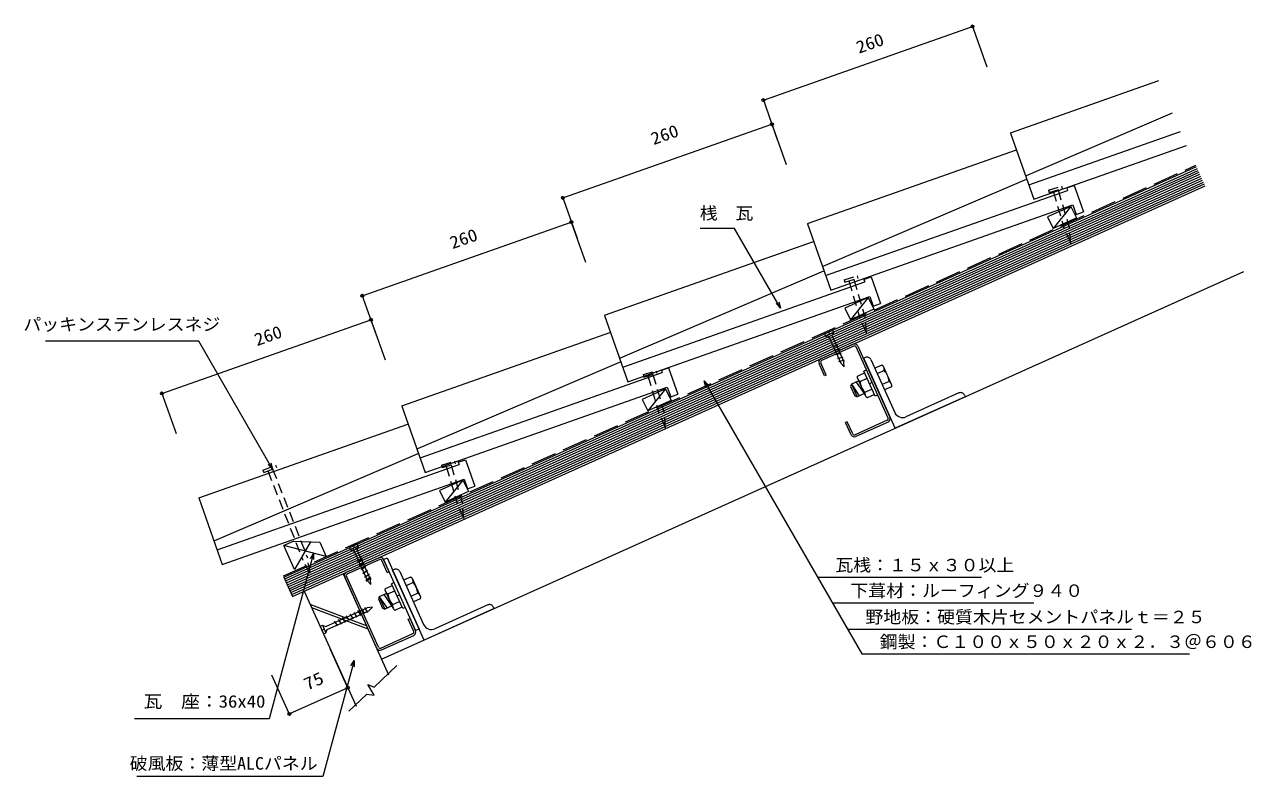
# Model space of a CAD drawing. Units: millimetres, scale not verified. Extents: x -727 to 712, y -441 to 441.
import ezdxf
from ezdxf.enums import TextEntityAlignment as Align

# ---------------------------------------------------------------- set-up
doc = ezdxf.new("R2010")
doc.units = ezdxf.units.MM
doc.header["$LTSCALE"] = 10
doc.linetypes.add('DASHED1', pattern=[1.8, 1.2, -0.6])
doc.linetypes.add('DASHED3', pattern=[4, 3, -1])
for name, color, linetype, lineweight in [('0-0_1', 3, 'Continuous', 18), ('0-1_2', 3, 'Continuous', 18), ('0-2_3', 3, 'Continuous', 18), ('0-3_4', 3, 'Continuous', 18), ('0-4_6', 3, 'Continuous', 18)]:
    doc.layers.add(name, color=color, linetype=linetype, lineweight=lineweight)
doc.styles.add('ＭＳ ゴシック', font='')
doc.styles.get('ＭＳ ゴシック').set_extended_font_data('MS Gothic')

msp = doc.modelspace()

# ---------------------------------------------------------------- linework, layer by layer
at = {"layer": '0-0_1'}
for p, q in [((139.44, 352.33), (384.66, 438.73)), ((383.83, 441.09), (401.28, 391.57)), ((138.61, 354.68), (156.05, 305.17)), ((-95.82, 237.63), (149.41, 324.03)), ((148.58, 326.39), (166.02, 276.87)), ((-422.97, -207.08), (647.35, 274.57)), ((-96.65, 239.99), (-79.2, 190.47)), ((500.12, 227.63), (472.75, 215.32)), ((500.12, 227.63), (479.24, 201.79)), ((500.12, 227.63), (506.45, 214.42)), ((-331.07, 122.93), (-85.85, 209.33)), ((-86.68, 211.69), (-69.23, 162.18)), ((472.75, 215.32), (479.24, 201.79)), ((506.87, 214.22), (479.24, 201.79)), ((-331.9, 125.29), (-314.45, 75.77)), ((262.38, 120.65), (235.01, 108.33)), ((262.38, 120.65), (241.51, 94.81)), ((262.38, 120.65), (268.87, 107.12)), ((235.01, 108.33), (241.51, 94.81)), ((268.87, 107.12), (241.51, 94.81)), ((-566.09, 8.31), (-320.87, 94.72)), ((-321.7, 97.07), (-304.25, 47.56)), ((211.21, 78.3), (220.33, 82.41)), ((211.21, 78.3), (212.44, 75.57)), ((212.44, 75.57), (221.56, 79.67)), ((212.44, 75.57), (216.41, 74.07)), ((215.77, 80.36), (217, 77.62)), ((216.41, 74.07), (230.05, 43.75)), ((221.56, 79.67), (220.05, 75.71)), ((220.05, 75.71), (233.7, 45.39)), ((220.33, 82.41), (221.56, 79.67)), ((244.56, 65.9), (206.8, 48.91)), ((245.5, 63.8), (207.75, 46.81)), ((226.49, 64.41), (220, 62.65)), ((228.55, 59.85), (222.05, 58.09)), ((285.65, -20.55), (248.15, 62.8)), ((250.24, 63.74), (287.75, -19.61)), ((211.09, 28.91), (204.65, 43.22)), ((213.19, 29.85), (206.75, 44.17)), ((230.6, 55.29), (224.1, 53.53)), ((232.65, 50.73), (226.15, 48.97)), ((234.18, 47.32), (227.69, 45.55)), ((234.17, 39.46), (230.05, 43.75)), ((234.17, 39.46), (233.7, 45.39)), ((258.92, 50.43), (257.09, 49.61)), ((294.02, -32.47), (257.09, 49.61)), ((265.53, 47.92), (293.43, -14.09)), ((213.19, 29.85), (211.09, 28.91)), ((249.95, 28.69), (258.09, 32.35)), ((259.95, 35.54), (257.21, 34.31)), ((270.34, 5.13), (257.21, 34.31)), ((278.24, 41.42), (270.1, 37.76)), ((281.09, 35.1), (272.95, 31.44)), ((279.98, 40.17), (278.24, 41.42)), ((279.98, 40.17), (289.83, 18.28)), ((242.71, 19.01), (241.71, 16.37)), ((241.71, 16.37), (246.63, 5.42)), ((251.37, 22.91), (242.71, 19.01)), ((242.71, 19.01), (251.85, 5.58)), ((242.71, 19.01), (249.28, 4.42)), ((248.27, 21.51), (257.41, 8.08)), ((249.73, 26.56), (249.95, 28.69)), ((259.58, 4.67), (249.73, 26.56)), ((252.79, 22.37), (260.93, 26.03)), ((266.51, 20.95), (263.77, 19.72)), ((286.77, 22.47), (278.63, 18.8)), ((289.62, 16.15), (281.47, 12.49)), ((289.83, 18.28), (289.62, 16.15)), ((-566.92, 10.67), (-549.48, -38.84)), ((24.64, 13.67), (-2.72, 1.35)), ((-2.72, 1.35), (3.77, -12.18)), ((24.64, 13.67), (3.77, -12.18)), ((31.13, 0.14), (3.77, -12.18)), ((24.64, 13.67), (31.13, 0.14)), ((246.63, 5.42), (249.28, 4.42)), ((257.94, 8.32), (249.28, 4.42)), ((258.48, 9.74), (266.62, 13.4)), ((259.58, 4.67), (261.32, 3.42)), ((261.32, 3.42), (269.46, 7.08)), ((273.08, 6.36), (270.34, 5.13)), ((368.67, 8.8), (306.65, -19.11)), ((237.81, -24.87), (235.71, -25.81)), ((242.16, -40.13), (235.71, -25.81)), ((244.25, -39.18), (237.81, -24.87)), ((284.65, -23.2), (246.9, -40.19)), ((285.59, -25.29), (247.84, -42.28)), ((-213.09, -93.31), (-240.46, -105.63)), ((-213.09, -93.31), (-233.97, -119.16)), ((-213.09, -93.31), (-206.6, -106.84)), ((-240.46, -105.63), (-233.97, -119.16)), ((-206.6, -106.84), (-233.97, -119.16)), ((-411.29, -164.86), (-423.12, -170.19)), ((-410.55, -198.13), (-423.12, -170.19)), ((-373.43, -183.14), (-423.12, -170.19)), ((-411.29, -164.86), (-380.98, -166.36)), ((-391.63, -165.84), (-410.55, -198.13)), ((-380.98, -166.36), (-373.43, -183.14)), ((-336.9, -168.31), (-346.02, -172.41)), ((-346.02, -172.41), (-344.79, -175.15)), ((-335.67, -171.05), (-344.79, -175.15)), ((-341.46, -170.36), (-340.23, -173.1)), ((-338.41, -172.28), (-321.45, -209.97)), ((-335.67, -171.05), (-337.18, -175.01)), ((-336.9, -168.31), (-335.67, -171.05)), ((-344.79, -175.15), (-340.82, -176.65)), ((-341.92, -174.22), (-325.09, -211.61)), ((-336.58, -189.11), (-330.95, -185.42)), ((-334.52, -193.67), (-328.9, -189.98)), ((-332.47, -198.23), (-326.84, -194.54)), ((-330.45, -202.73), (-324.82, -199.04)), ((-330.42, -202.79), (-324.79, -199.1)), ((-293.71, -198.25), (-295.53, -199.07)), ((-258.6, -281.15), (-295.53, -199.07)), ((-287.1, -200.76), (-259.19, -262.77)), ((-328.4, -207.29), (-322.77, -203.59)), ((-328.37, -207.35), (-322.74, -203.66)), ((-326.86, -210.7), (-321.23, -207.01)), ((-326.32, -211.91), (-320.69, -208.22)), ((-320.97, -215.9), (-325.09, -211.61)), ((-320.97, -215.9), (-321.45, -209.97)), ((-293.89, -213.69), (-296.63, -214.92)), ((-283.5, -244.1), (-296.63, -214.92)), ((-274.38, -207.26), (-282.52, -210.92)), ((-271.54, -213.58), (-279.68, -217.24)), ((-272.64, -208.51), (-274.38, -207.26)), ((-272.64, -208.51), (-262.79, -230.4)), ((202.79, -207.32), (395.18, -207.32)), ((-311.13, -230.22), (-301.99, -243.65)), ((-311.13, -230.22), (-304.56, -244.81)), ((-305.57, -227.72), (-296.43, -241.15)), ((-304.11, -222.67), (-303.89, -220.54)), ((-294.26, -244.55), (-304.11, -222.67)), ((-303.89, -220.54), (-295.75, -216.87)), ((-301.05, -226.85), (-292.91, -223.19)), ((-287.33, -228.28), (-290.06, -229.51)), ((-265.85, -226.21), (-273.99, -229.88)), ((-373.87, -265.03), (-325.17, -243.12)), ((-327.85, -250.07), (-331.54, -244.44)), ((-324.44, -248.53), (-328.13, -242.9)), ((-319.24, -242.64), (-325.17, -243.12)), ((-319.24, -242.64), (-323.53, -246.76)), ((-312.13, -232.86), (-307.21, -243.8)), ((-307.21, -243.8), (-304.56, -244.81)), ((-295.9, -240.91), (-304.56, -244.81)), ((-295.36, -239.49), (-287.22, -235.83)), ((-294.26, -244.55), (-292.52, -245.81)), ((-292.52, -245.81), (-284.38, -242.14)), ((-280.76, -242.87), (-283.5, -244.1)), ((-263.01, -232.53), (-271.15, -236.19)), ((-262.79, -230.4), (-263.01, -232.53)), ((-183.96, -239.88), (-245.97, -267.79)), ((220.47, -237.3), (456.59, -237.3)), ((-372.23, -268.68), (-323.53, -246.76)), ((-359.77, -264.43), (-363.46, -258.8)), ((-355.21, -262.38), (-358.9, -256.75)), ((-350.65, -260.32), (-354.34, -254.7)), ((-346.09, -258.27), (-349.78, -252.65)), ((-341.53, -256.22), (-345.22, -250.59)), ((-336.97, -254.17), (-340.66, -248.54)), ((-332.41, -252.12), (-336.1, -246.49)), ((-380.57, -264.76), (-377.83, -263.53)), ((-380.57, -264.76), (-376.47, -273.88)), ((-378.52, -269.32), (-375.78, -268.08)), ((-377.83, -263.53), (-373.73, -272.64)), ((-377.83, -263.53), (-373.87, -265.03)), ((-376.47, -273.88), (-373.73, -272.64)), ((-373.73, -272.64), (-372.23, -268.68)), ((238.12, -268.19), (571.09, -268.19)), ((-347.08, -339.19), (-368.62, -291.31)), ((-290.65, -310.94), (-317.09, -336.19)), ((-415.45, -369.96), (-437, -322.08)), ((-348.1, -336.91), (-416.48, -367.68)), ((-325.85, -344.57), (-346.79, -364.58)), ((-325.89, -344.61), (-317.1, -345.87)), ((-317.1, -345.87), (-324.34, -333.14)), ((-324.34, -333.14), (-317.09, -336.19))]:
    msp.add_line(p, q, dxfattribs=at)
at = {"layer": '0-0_1', "color": 5}
for p, q in [((429.33, 314.01), (603.21, 375.27)), ((448, 264.16), (619.4, 337.48)), ((450.67, 252.99), (628.72, 315.73)), ((191.02, 207.55), (436.11, 293.9)), ((209.69, 157.7), (448.16, 259.7)), ((212.37, 146.53), (496.26, 246.56)), ((495.26, 249.39), (496.26, 246.56)), ((-46.98, 100.06), (198.1, 186.42)), ((-28.31, 50.22), (210.15, 152.22)), ((257.26, 141.91), (265.75, 144.9)), ((265.75, 144.9), (276.71, 113.77)), ((-25.64, 39.05), (258.25, 139.08)), ((257.26, 141.91), (258.25, 139.08)), ((-284.51, -6.34), (-39.42, 80.02)), ((-265.83, -56.18), (-27.37, 45.82)), ((-263.16, -67.35), (20.73, 32.68)), ((19.74, 35.51), (20.73, 32.68)), ((-522.89, -114.3), (-277.67, -27.89)), ((-504.08, -164.09), (-265.62, -62.09)), ((-501.41, -175.26), (-217.52, -75.24)), ((-218.51, -72.41), (-217.52, -75.24)), ((-495.43, -192.24), (-211.53, -92.21)), ((-522.89, -114.3), (-495.43, -192.24))]:
    msp.add_line(p, q, dxfattribs=at)
at = {"layer": '0-0_1', "linetype": 'DASHED3'}
msp.add_line((-423.59, -205.71), (646.74, 275.94), dxfattribs=at)
at = {"layer": '0-0_1', "color": 2}
for p, q in [((-421.95, -209.36), (648.38, 272.29)), ((-420.92, -211.64), (649.4, 270.01)), ((-419.9, -213.92), (650.43, 267.73)), ((-418.87, -216.2), (651.45, 265.45)), ((-417.84, -218.48), (652.48, 263.17)), ((-416.82, -220.76), (653.51, 260.89)), ((-415.79, -223.04), (654.53, 258.61)), ((-414.77, -225.32), (655.56, 256.33)), ((-413.74, -227.59), (656.58, 254.05))]:
    msp.add_line(p, q, dxfattribs=at)
at = {"layer": '0-0_1', "color": 2, "linetype": 'DASHED1'}
for p, q in [((479.28, 245.44), (491.66, 203.4)), ((485.04, 247.13), (498.41, 201.72)), ((499.89, 184.82), (491.66, 203.4)), ((500.08, 184.17), (498.41, 201.72)), ((239.7, 140.21), (252.08, 98.17)), ((245.45, 141.9), (258.83, 96.49)), ((260.3, 79.59), (252.08, 98.17)), ((260.5, 78.94), (258.83, 96.49)), ((3.97, 28.95), (16.36, -13.1)), ((9.73, 30.64), (23.1, -14.77)), ((24.58, -31.67), (16.36, -13.1)), ((24.77, -32.33), (23.1, -14.77)), ((-447.53, -81.65), (-432.63, -75.81)), ((-447.53, -81.65), (-446.43, -84.45)), ((-446.43, -84.45), (-431.53, -78.61)), ((-441.78, -82.62), (-400.66, -187.48)), ((-436.19, -80.43), (-395.35, -184.59)), ((-432.63, -75.81), (-431.53, -78.61)), ((-232.65, -77.3), (-220.27, -119.34)), ((-226.89, -75.6), (-213.52, -121.01)), ((-212.04, -137.91), (-220.27, -119.34)), ((-211.85, -138.57), (-213.52, -121.01)), ((-392.3, -202.33), (-395.35, -184.59)), ((-392.26, -202.82), (-400.66, -187.48))]:
    msp.add_line(p, q, dxfattribs=at)
at = {"layer": '0-0_1', "color": 5}
for points in [[(429.32, 313.6), (456.66, 236.02), (635.82, 299.14)], [(495.26, 249.39), (503.75, 252.38), (514.72, 221.26)], [(191.01, 207.15), (218.35, 129.56), (502.24, 229.59)], [(502.24, 229.59), (506.23, 218.27), (514.72, 221.26)], [(-46.99, 99.66), (-19.66, 22.07), (264.24, 122.1)], [(264.24, 122.1), (268.22, 110.78), (276.71, 113.77)], [(19.74, 35.51), (28.22, 38.5), (39.19, 7.37)], [(-284.52, -6.74), (-257.18, -84.33), (26.71, 15.7)], [(26.71, 15.7), (30.7, 4.38), (39.19, 7.37)], [(-218.51, -72.41), (-210.02, -69.42), (-199.06, -100.54)], [(-211.53, -92.21), (-207.55, -103.53), (-199.06, -100.54)]]:
    msp.add_lwpolyline(points, dxfattribs=at)
at = {"layer": '0-0_1', "color": 2, "linetype": 'DASHED1'}
for points in [[(473.64, 246.9), (488.99, 251.42), (489.83, 248.55)], [(473.64, 246.9), (474.49, 244.03), (489.83, 248.55)], [(234.05, 141.68), (249.4, 146.2), (250.25, 143.32)], [(234.05, 141.68), (234.9, 138.8), (250.25, 143.32)], [(-1.67, 30.41), (13.68, 34.93), (14.53, 32.05)], [(-1.67, 30.41), (-0.82, 27.53), (14.53, 32.05)], [(-238.29, -75.83), (-222.94, -71.31), (-222.1, -74.19)], [(-238.29, -75.83), (-237.44, -78.71), (-222.1, -74.19)]]:
    msp.add_lwpolyline(points, dxfattribs=at)
at = {"layer": '0-0_1'}
for points in [[(159.57, 108.37), (105.69, 201.7), (65.19, 201.7)], [(157.63, 115.62), (159.57, 108.37), (154.27, 113.68)], [(-436.19, -80.43), (-522.75, 69.5), (-702.75, 69.5)], [(71.9, 15.82), (69.96, 23.06), (75.27, 17.76)], [(69.96, 23.06), (254.9, -297.26), (639.34, -297.26)], [(375.28, 6.29), (376.1, 4.47), (294.02, -32.47)], [(-438.13, -73.19), (-436.19, -80.43), (-441.49, -75.13)], [(-388.15, -179), (-440.29, -373.6), (-598.1, -373.6)], [(-391.9, -185.49), (-388.15, -179), (-388.15, -186.5)], [(-302.46, -226.32), (-311.13, -230.22), (-312.13, -232.86)], [(-177.35, -242.39), (-176.53, -244.21), (-258.6, -281.15)], [(-340.69, -304.93), (-377.17, -441.09), (-595.53, -441.09)], [(-344.44, -311.42), (-340.69, -304.93), (-340.69, -312.43)]]:
    msp.add_lwpolyline(points, dxfattribs=at)
for centre in [(384.66, 438.73), (139.44, 352.33), (149.41, 324.03), (-95.82, 237.63), (-85.85, 209.33), (-331.07, 122.93), (-320.87, 94.72), (-566.09, 8.31), (-348.1, -336.91), (-416.48, -367.68)]:
    msp.add_circle(centre, 1.7, dxfattribs=at)
for centre, radius, start, end in [((246.32, 61.98), 4.3, 24.22776, 114.22777), ((246.32, 61.98), 2, 24.22776, 114.22777), ((208.57, 44.99), 4.3, 114.22777, 204.22776), ((208.57, 44.99), 2, 114.22777, 204.22776), ((260.97, 45.87), 5, 24.22495, 114.23559), ((275.03, 36.18), 6.15, 349.89966, 23.90192), ((263.99, 19.81), 22.94, 6.65164, 41.80841), ((255.99, 27.62), 6.15, 204.58611, 238.59338), ((275.54, 25.01), 22.9, 186.62355, 221.83907), ((283.56, 17.22), 6.15, 24.56293, 58.57767), ((264.54, 8.66), 6.16, 169.90003, 203.85469), ((370.72, 4.24), 5, 24.22495, 114.23559), ((302.55, -9.99), 10, 204.2319, 294.21913), ((283.83, -21.37), 2, 294.22776, 24.22776), ((283.83, -21.37), 4.3, 294.22776, 24.22776), ((246.08, -38.36), 4.3, 204.22776, 294.22776), ((246.08, -38.36), 2, 204.22776, 294.22776), ((-291.66, -202.81), 5, 24.22468, 114.23531), ((-277.59, -212.5), 6.15, 349.89938, 23.90165), ((-288.64, -228.87), 22.94, 6.65137, 41.80814), ((-297.84, -221.61), 6.15, 204.58583, 238.5931), ((-278.3, -224.21), 22.9, 186.62327, 221.83879), ((-269.06, -231.46), 6.15, 24.56266, 58.5774), ((-289.3, -240.57), 6.16, 169.89976, 203.85441), ((-181.91, -244.44), 5, 24.22468, 114.23531), ((-250.07, -258.67), 10, 204.23162, 294.21885)]:
    msp.add_arc(centre, radius, start, end, dxfattribs=at)
at = {"layer": '0-1_2'}
for p, q in [((-349.52, -201.44), (-311.76, -184.45)), ((-348.57, -203.53), (-310.82, -186.54)), ((-306.08, -186.6), (-301.98, -184.76)), ((-299.64, -200.92), (-306.08, -186.6)), ((-306.08, -186.6), (-268.57, -269.95)), ((-301.98, -184.76), (-264.47, -268.11)), ((-301.73, -201.87), (-308.18, -187.55)), ((-301.73, -201.87), (-299.64, -200.92)), ((-351.67, -207.12), (-314.17, -290.47)), ((-312.07, -289.53), (-349.58, -206.18)), ((-277.11, -256.58), (-275.01, -255.64)), ((-270.67, -270.9), (-277.11, -256.58)), ((-268.57, -269.95), (-275.01, -255.64)), ((-264.47, -268.11), (-268.57, -269.95)), ((-309.43, -290.53), (-271.67, -273.54)), ((-308.48, -292.63), (-270.73, -275.64))]:
    msp.add_line(p, q, dxfattribs=at)
for centre, radius, start, end in [((-310, -188.37), 4.3, 24.22761, 114.22759), ((-310, -188.37), 2, 24.22761, 114.22759), ((-347.75, -205.36), 4.3, 114.22759, 204.2276), ((-347.75, -205.36), 2, 114.22759, 204.2276), ((-272.49, -271.72), 2, 294.2276, 24.22761), ((-272.49, -271.72), 4.3, 294.2276, 24.22761), ((-310.25, -288.71), 4.3, 204.2276, 294.2276), ((-310.25, -288.71), 2, 204.2276, 294.2276)]:
    msp.add_arc(centre, radius, start, end, dxfattribs=at)
at = {"layer": '0-2_3'}
msp.add_line((-308.3, -303.51), (702.75, 151.46), dxfattribs=at)
at = {"layer": '0-3_4'}
msp.add_line((-422.97, -207.08), (-412.71, -229.87), dxfattribs=at)
at = {"layer": '0-4_6'}
for p, q in [((-412.71, -229.87), (657.61, 251.77)), ((-353.44, -203.2), (-300.09, -321.75)), ((-399.04, -223.72), (-338.29, -358.72)), ((-325.94, -264.32), (-392.05, -239.24)), ((-324.19, -268.19), (-390.31, -243.11))]:
    msp.add_line(p, q, dxfattribs=at)

# ---------------------------------------------------------------- texts
at = {"layer": '0-0_1', "color": 7, "style": 'ＭＳ ゴシック'}
for s, rotation, width, p in [('260', 19.41, 1.1, (252.72, 402.58)), ('260', 19.41, 1.1, (11.96, 295.39)), ('260', 19.41, 1.1, (-223.86, 173.36)), ('260', 19.41, 1.1, (-453.08, 59.57)), ('75', 24.228, 1.15, (-393.71, -344.45))]:
    msp.add_text(s, height=14.66, rotation=rotation, dxfattribs=dict(at, width=width)).set_placement(p, align=Align.BOTTOM_LEFT)
for s, width, p in [('桟\u3000瓦', 1.05, (64.73, 207.99)), ('パッキンステンレスネジ', 1.05, (-728.5, 77.61)), ('\u3000瓦桟：１５ｘ３０以上\u3000', 1.05, (202.79, -204.82)), ('\u3000下葺材：ルーフィング９４０\u3000', 1.05, (220.47, -234.8)), ('\u3000野地板：硬質木片セメントパネルｔ＝２５', 1.05, (238.12, -265.69)), ('\u3000鋼製：Ｃ１００ｘ５０ｘ２０ｘ２．３＠６０６\u3000', 1.05, (254.9, -294.76)), ('瓦\u3000座：36x40\u3000', 1.1, (-587.48, -364.75)), ('破風板：薄型ALCパネル\u3000', 1.05, (-603.81, -437.49))]:
    msp.add_text(s, height=14.66, dxfattribs=dict(at, width=width)).set_placement(p, align=Align.BOTTOM_LEFT)

doc.saveas('drawing.dxf')
